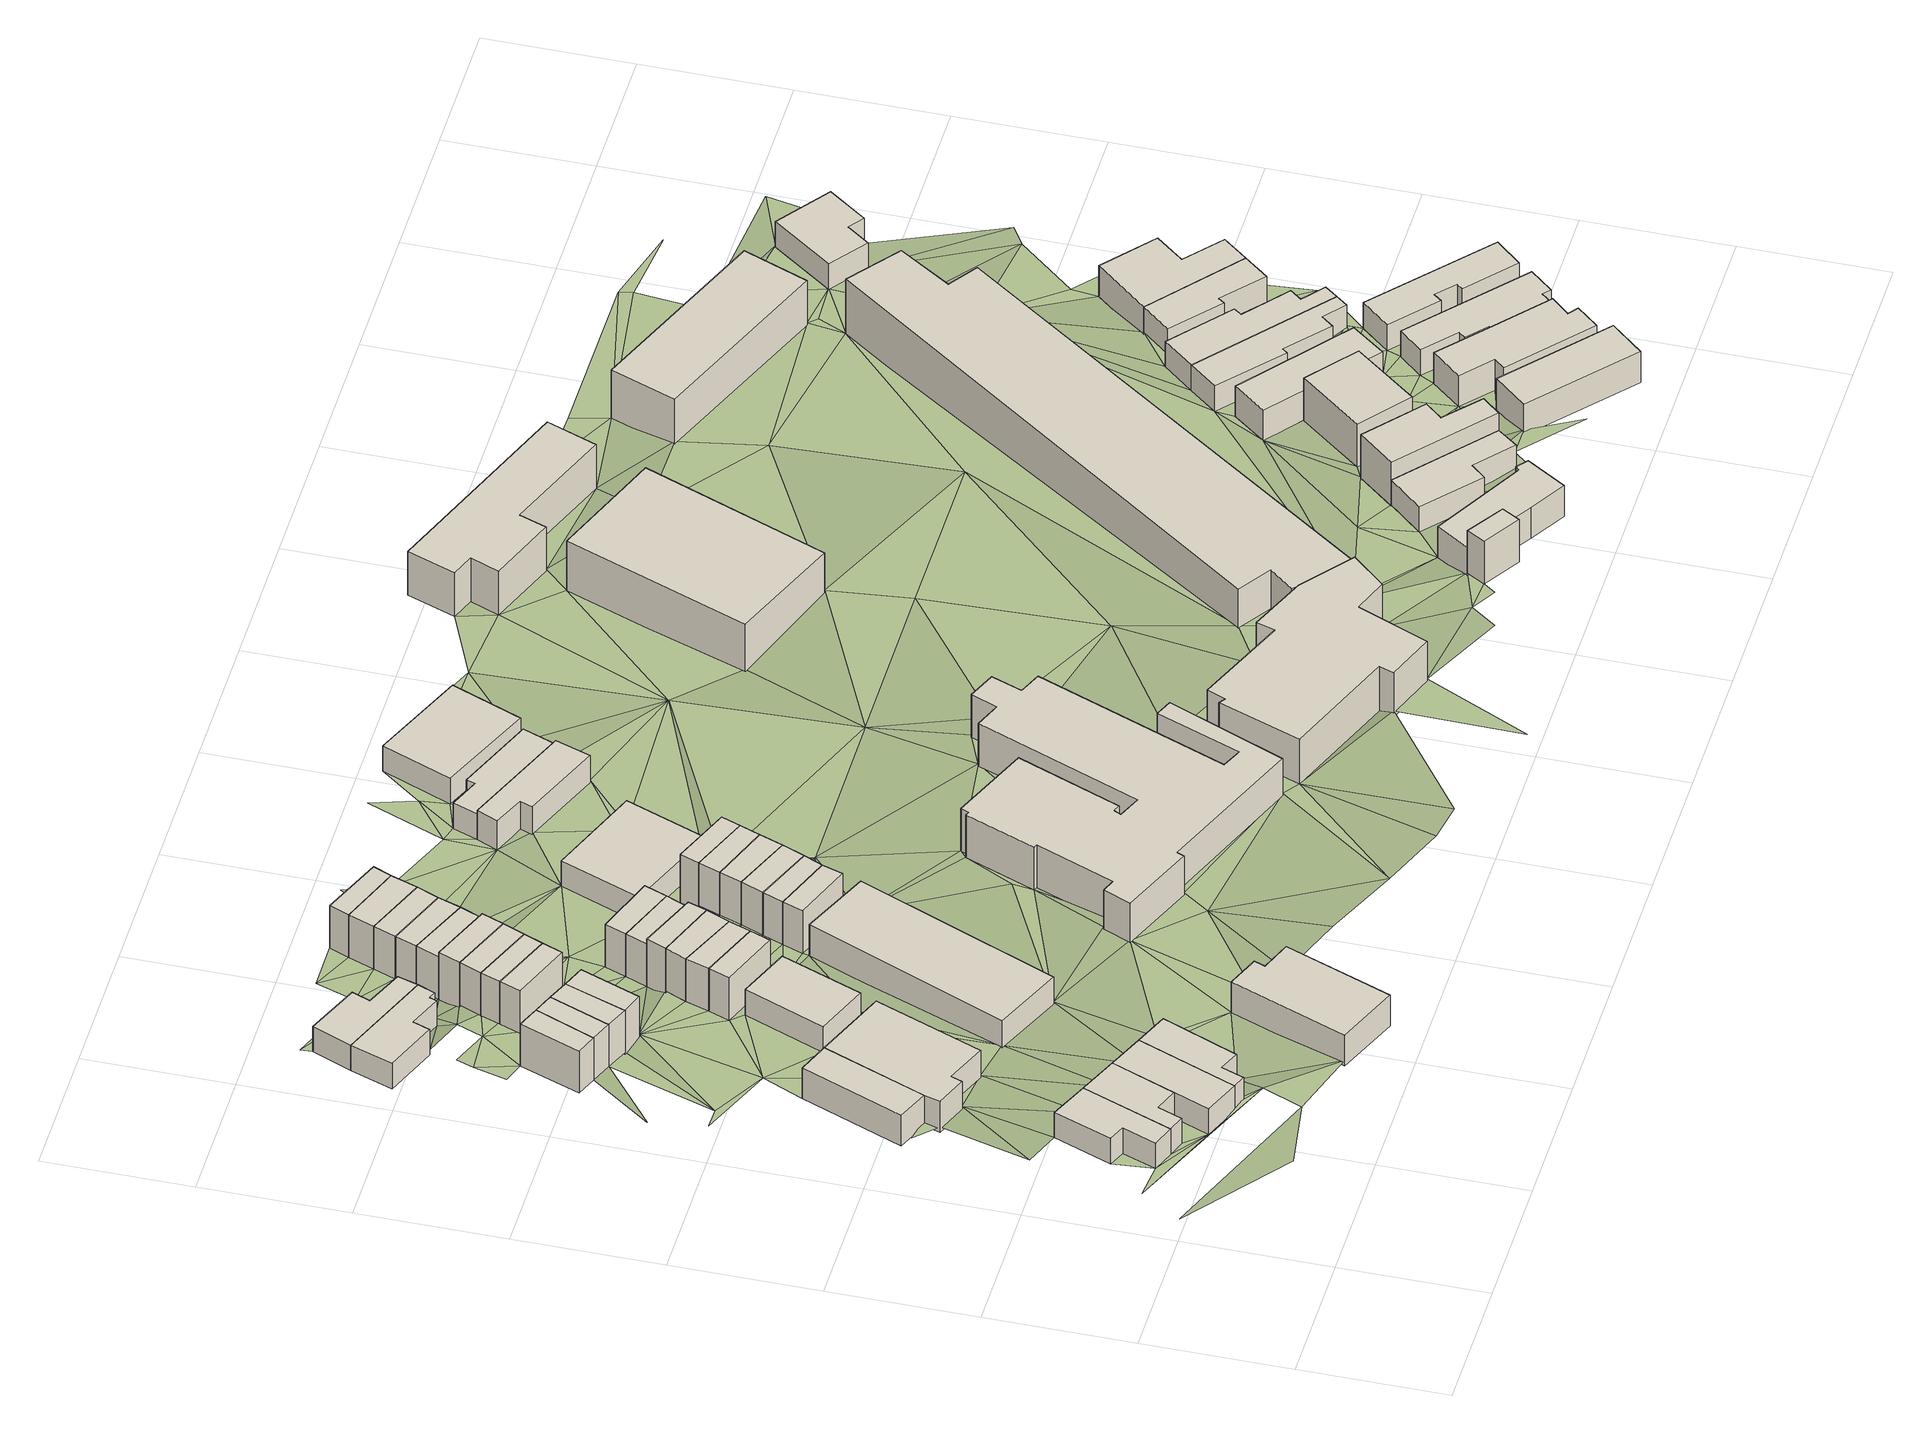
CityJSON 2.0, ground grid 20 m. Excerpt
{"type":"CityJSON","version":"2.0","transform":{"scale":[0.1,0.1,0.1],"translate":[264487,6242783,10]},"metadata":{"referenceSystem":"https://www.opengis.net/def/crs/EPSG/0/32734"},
"CityObjects":{
"building1":{"type":"Building","attributes":{"address":"30 Regent Road Woodstock Cape Town","building":"house","building:levels":"1","footprint":{"type":"Polygon"},"plus_code":"C5XXXJXH+XRV","ground_height":13.96,"building_height":4.1,"roof_height":18.06},"geometry":[{"type":"Solid","lod":"1","boundaries":[[[[0,1,2,3]],[[1,4,5,2]],[[4,6,7,5]],[[6,8,9,7]],[[8,10,11,9]],[[10,0,3,11]],[[3,2,5,7,9,11]],[[10,8,6,4,1,0]]]]}]},
"building2":{"type":"Building","attributes":{"address":"32 Regent Road Woodstock Cape Town","building":"house","building:levels":"1","footprint":{"type":"Polygon"},"plus_code":"C6X6XMXG+X4R","ground_height":13.96,"building_height":4.1,"roof_height":18.06},"geometry":[{"type":"Solid","lod":"1","boundaries":[[[[10,8,9,11]],[[8,12,13,9]],[[12,14,15,13]],[[14,16,17,15]],[[16,18,19,17]],[[18,10,11,19]],[[11,9,13,15,17,19]],[[18,16,14,12,8,10]]]]}]},
"building3":{"type":"Building","attributes":{"address":"34 Regent Road Woodstock Cape Town","building":"house","building:levels":"1","footprint":{"type":"Polygon"},"plus_code":"C6XGX4XG+X6R","ground_height":14.05,"building_height":4.1,"roof_height":18.15},"geometry":[{"type":"Solid","lod":"1","boundaries":[[[[18,16,17,19]],[[16,20,21,17]],[[20,22,23,21]],[[22,24,25,23]],[[24,18,19,25]],[[19,17,21,23,25]],[[24,22,20,16,18]]]]}]},
"building4":{"type":"Building","attributes":{"address":"Regent Road Woodstock Cape Town","building":"yes","building:levels":"1","footprint":{"type":"Polygon"},"plus_code":"C5XXX9X5+XHX","ground_height":13.07,"building_height":4.1,"roof_height":17.17},"geometry":[{"type":"Solid","lod":"1","boundaries":[[[[26,27,28,29]],[[27,30,31,28]],[[30,32,33,31]],[[32,26,29,33]],[[29,28,31,33]],[[32,30,27,26]]]]}]},
"building5":{"type":"Building","attributes":{"address":"36 Regent Road Woodstock Cape Town","building":"house","building:levels":"1","footprint":{"type":"Polygon"},"plus_code":"C6XPXCXV+X6R","ground_height":14.05,"building_height":4.1,"roof_height":18.15},"geometry":[{"type":"Solid","lod":"1","boundaries":[[[[34,35,23,25]],[[35,36,37,23]],[[36,38,39,37]],[[38,40,41,39]],[[40,42,43,41]],[[42,34,25,43]],[[25,23,37,39,41,43]],[[42,40,38,36,35,34]]]]}]},
"building6":{"type":"Building","attributes":{"address":"19 Regent Street Woodstock 7915 Cape Town","building":"clinic","building:levels":"1","footprint":{"type":"Polygon"},"plus_code":"C6X8XMX9+X5X","ground_height":13.07,"building_height":4.1,"roof_height":17.17},"geometry":[{"type":"Solid","lod":"1","boundaries":[[[[30,27,28,31]],[[27,44,45,28]],[[44,46,47,45]],[[46,48,49,47]],[[48,50,51,49]],[[50,52,53,51]],[[52,30,31,53]],[[31,28,45,47,49,51,53]],[[52,50,48,46,44,27,30]]]]}]},
"building7":{"type":"Building","attributes":{"address":"6 Dublin Street Mews Woodstock Cape Town","building":"house","building:levels":"2","footprint":{"type":"Polygon"},"plus_code":"C5XVXXXQ+XXX","ground_height":11.55,"building_height":6.9,"roof_height":18.45},"geometry":[{"type":"Solid","lod":"1","boundaries":[[[[54,55,56,57]],[[55,58,59,56]],[[58,60,61,59]],[[60,54,57,61]],[[57,56,59,61]],[[60,58,55,54]]]]}]},
"building8":{"type":"Building","attributes":{"address":"7 Dublin Street Mews Woodstock Cape Town","building":"house","building:levels":"2","footprint":{"type":"Polygon"},"plus_code":"C6X2XWXF+X7R","ground_height":11.55,"building_height":6.9,"roof_height":18.45},"geometry":[{"type":"Solid","lod":"1","boundaries":[[[[62,54,57,63]],[[54,60,61,57]],[[60,64,65,61]],[[64,62,63,65]],[[63,57,61,65]],[[64,60,54,62]]]]}]},
"building9":{"type":"Building","attributes":{"address":"38 Regent Road Woodstock Cape Town","building":"house","building:levels":"1","footprint":{"type":"Polygon"},"plus_code":"C7X9XPX4+XPV","ground_height":14.96,"building_height":4.1,"roof_height":19.06},"geometry":[{"type":"Solid","lod":"1","boundaries":[[[[66,67,68,69]],[[67,70,71,68]],[[70,72,73,71]],[[72,74,75,73]],[[74,76,77,75]],[[76,66,69,77]],[[69,68,71,73,75,77]],[[76,74,72,70,67,66]]]]}]},
"building10":{"type":"Building","attributes":{"address":"8 Dublin Street Mews Woodstock Cape Town","building":"house","building:levels":"2","footprint":{"type":"Polygon"},"plus_code":"C6X5XVX5+XFX","ground_height":11.55,"building_height":6.9,"roof_height":18.45},"geometry":[{"type":"Solid","lod":"1","boundaries":[[[[78,62,63,79]],[[62,64,65,63]],[[64,80,81,65]],[[80,78,79,81]],[[79,63,65,81]],[[80,64,62,78]]]]}]},
"building11":{"type":"Building","attributes":{"address":"Essex Street Woodstock Cape Town","building":"house","building:levels":"1","footprint":{"type":"Polygon"},"plus_code":"C5XQXVX6+X2W","ground_height":10.76,"building_height":4.1,"roof_height":14.86},"geometry":[{"type":"Solid","lod":"1","boundaries":[[[[82,83,84,85]],[[83,86,87,84]],[[86,88,89,87]],[[88,90,91,89]],[[90,92,93,91]],[[92,94,95,93]],[[94,96,97,95]],[[96,82,85,97]],[[85,84,87,89,91,93,95,97]],[[96,94,92,90,88,86,83,82]]]]}]},
"building12":{"type":"Building","attributes":{"address":"9 Dublin Street Mews Woodstock Cape Town","building":"house","building:levels":"2","footprint":{"type":"Polygon"},"plus_code":"C6X8XVXM+X7X","ground_height":11.55,"building_height":6.9,"roof_height":18.45},"geometry":[{"type":"Solid","lod":"1","boundaries":[[[[98,99,81,79]],[[99,100,101,81]],[[100,102,103,101]],[[102,98,79,103]],[[79,81,101,103]],[[102,100,99,98]]]]}]},
"building13":{"type":"Building","attributes":{"address":"Woodstock Cape Town","building":"yes","building:levels":"1","footprint":{"type":"Polygon"},"plus_code":"C6XQX6XP+XVX","ground_height":12.09,"building_height":4.1,"roof_height":16.19},"geometry":[{"type":"Solid","lod":"1","boundaries":[[[[104,105,106,107]],[[105,108,109,106]],[[108,110,111,109]],[[110,104,107,111]],[[107,106,109,111]],[[110,108,105,104]]]]}]},
"building14":{"type":"Building","attributes":{"address":"Essex Street Woodstock Cape Town","building":"house","building:levels":"1","footprint":{"type":"Polygon"},"plus_code":"C5XVXWX4+XRR","ground_height":10.76,"building_height":4.1,"roof_height":14.86},"geometry":[{"type":"Solid","lod":"1","boundaries":[[[[82,96,97,85]],[[96,112,113,97]],[[112,114,115,113]],[[114,116,117,115]],[[116,118,119,117]],[[118,82,85,119]],[[85,97,113,115,117,119]],[[118,116,114,112,96,82]]]]}]},
"building15":{"type":"Building","attributes":{"address":"10 Dublin Street Mews Woodstock Cape Town","building":"house","building:levels":"2","footprint":{"type":"Polygon"},"plus_code":"C6XFX5XQ+X7X","ground_height":11.28,"building_height":6.9,"roof_height":18.18},"geometry":[{"type":"Solid","lod":"1","boundaries":[[[[120,121,122,123]],[[121,124,125,122]],[[124,126,127,125]],[[126,120,123,127]],[[123,122,125,127]],[[126,124,121,120]]]]}]},
"building16":{"type":"Building","attributes":{"address":"25 Dublin Street Mews Woodstock Cape Town","building":"house","building:levels":"2","footprint":{"type":"Polygon"},"plus_code":"C6XRXWXR+XFR","ground_height":12.09,"building_height":6.9,"roof_height":18.99},"geometry":[{"type":"Solid","lod":"1","boundaries":[[[[128,129,130,131]],[[129,132,133,130]],[[132,134,135,133]],[[134,128,131,135]],[[131,130,133,135]],[[134,132,129,128]]]]}]},
"building17":{"type":"Building","attributes":{"address":"11 Dublin Street Mews Woodstock Cape Town","building":"house","building:levels":"2","footprint":{"type":"Polygon"},"plus_code":"C6XGX7XX+XVV","ground_height":11.28,"building_height":6.9,"roof_height":18.18},"geometry":[{"type":"Solid","lod":"1","boundaries":[[[[121,120,123,122]],[[120,136,137,123]],[[136,138,139,137]],[[138,121,122,139]],[[122,123,137,139]],[[138,136,120,121]]]]}]},
"building18":{"type":"Building","attributes":{"address":"30 Dublin Street Woodstock Cape Town","building":"residential","building:levels":"1","building:units":"3","social_facility":"group_home","footprint":{"type":"Polygon"},"plus_code":"C7X7XHXQ+XQW","ground_height":13.05,"building_height":4.1,"roof_height":17.15},"geometry":[{"type":"Solid","lod":"1","boundaries":[[[[140,141,142,143]],[[141,144,145,142]],[[144,146,147,145]],[[146,140,143,147]],[[143,142,145,147]],[[146,144,141,140]]]]}]},
"building19":{"type":"Building","attributes":{"address":"24 Dublin Street Mews Woodstock Cape Town","building":"house","building:levels":"2","footprint":{"type":"Polygon"},"plus_code":"C6XRX5XC+XRW","ground_height":12.09,"building_height":6.9,"roof_height":18.99},"geometry":[{"type":"Solid","lod":"1","boundaries":[[[[148,129,130,149]],[[129,128,131,130]],[[128,150,151,131]],[[150,148,149,151]],[[149,130,131,151]],[[150,128,129,148]]]]}]},
"building20":{"type":"Building","attributes":{"address":"12 Dublin Street Mews Woodstock Cape Town","building":"house","building:levels":"2","footprint":{"type":"Polygon"},"plus_code":"C6XHXCXH+XHW","ground_height":11.28,"building_height":6.9,"roof_height":18.18},"geometry":[{"type":"Solid","lod":"1","boundaries":[[[[138,136,137,139]],[[136,152,153,137]],[[152,154,155,153]],[[154,138,139,155]],[[139,137,153,155]],[[154,152,136,138]]]]}]},
"building21":{"type":"Building","attributes":{"address":"23 Dublin Street Mews Woodstock Cape Town","building":"house","building:levels":"2","footprint":{"type":"Polygon"},"plus_code":"C7X3X5X5+XJV","ground_height":12.09,"building_height":6.9,"roof_height":18.99},"geometry":[{"type":"Solid","lod":"1","boundaries":[[[[156,148,149,157]],[[148,150,151,149]],[[150,158,159,151]],[[158,156,157,159]],[[157,149,151,159]],[[158,150,148,156]]]]}]},
"building22":{"type":"Building","attributes":{"address":"13 Dublin Street Mews Woodstock Cape Town","building":"house","building:levels":"2","footprint":{"type":"Polygon"},"plus_code":"C6XJXJXH+XJV","ground_height":11.28,"building_height":6.9,"roof_height":18.18},"geometry":[{"type":"Solid","lod":"1","boundaries":[[[[160,161,153,155]],[[161,162,163,164,153]],[[162,165,166,167,164,163]],[[165,160,155,167,166]],[[155,153,164,167]],[[165,162,161,160]]]]}]},
"building23":{"type":"Building","attributes":{"address":"22 Dublin Street Mews Woodstock Cape Town","building":"house","building:levels":"2","footprint":{"type":"Polygon"},"plus_code":"C7X2XCXV+XVR","ground_height":12.09,"building_height":6.9,"roof_height":18.99},"geometry":[{"type":"Solid","lod":"1","boundaries":[[[[168,169,170,171,172,173]],[[169,174,157,171,170]],[[174,175,159,157]],[[175,168,173,172,159]],[[172,171,157,159]],[[175,174,169,168]]]]}]},
"building24":{"type":"Building","attributes":{"address":"14 Dublin Street Mews Woodstock Cape Town","building":"house","building:levels":"2","footprint":{"type":"Polygon"},"plus_code":"C6XMXVXJ+XCX","ground_height":10.59,"building_height":6.9,"roof_height":17.49},"geometry":[{"type":"Solid","lod":"1","boundaries":[[[[165,162,163,166]],[[162,176,177,163]],[[176,178,179,177]],[[178,165,166,179]],[[166,163,177,179]],[[178,176,162,165]]]]}]},
"building25":{"type":"Building","attributes":{"address":"21 Dublin Street Mews Woodstock Cape Town","building":"house","building:levels":"2","footprint":{"type":"Polygon"},"plus_code":"C7X3XJXW+X5V","ground_height":11.28,"building_height":6.9,"roof_height":18.18},"geometry":[{"type":"Solid","lod":"1","boundaries":[[[[180,181,182,183]],[[181,169,170,182]],[[169,168,173,170]],[[168,180,183,173]],[[183,182,170,173]],[[168,169,181,180]]]]}]},
"building26":{"type":"Building","attributes":{"address":"15 Dublin Street Mews Woodstock Cape Town","building":"house","building:levels":"2","footprint":{"type":"Polygon"},"plus_code":"C6XQX3XP+XRV","ground_height":10.59,"building_height":6.9,"roof_height":17.49},"geometry":[{"type":"Solid","lod":"1","boundaries":[[[[178,176,177,179]],[[176,184,185,177]],[[184,186,187,185]],[[186,178,179,187]],[[179,177,185,187]],[[186,184,176,178]]]]}]},
"building27":{"type":"Building","attributes":{"address":"20 Dublin Street Mews Woodstock Cape Town","building":"house","building:levels":"2","footprint":{"type":"Polygon"},"plus_code":"C7X6XJXR+X9X","ground_height":11.28,"building_height":6.9,"roof_height":18.18},"geometry":[{"type":"Solid","lod":"1","boundaries":[[[[181,180,183,182]],[[180,188,189,183]],[[188,190,191,189]],[[190,181,182,191]],[[182,183,189,191]],[[190,188,180,181]]]]}]},
"building28":{"type":"Building","attributes":{"address":"16 Dublin Street Mews Woodstock Cape Town","building":"house","building:levels":"2","footprint":{"type":"Polygon"},"plus_code":"C6XRX7X7+XXW","ground_height":10.59,"building_height":6.9,"roof_height":17.49},"geometry":[{"type":"Solid","lod":"1","boundaries":[[[[186,184,185,187]],[[184,192,193,185]],[[192,194,195,193]],[[194,186,187,195]],[[187,185,193,195]],[[194,192,184,186]]]]}]},
"building29":{"type":"Building","attributes":{"address":"28E Dublin Street Woodstock Cape Town","building":"house","building:levels":"2","footprint":{"type":"Polygon"},"plus_code":"C7XHX8XQ+XGV","ground_height":12.09,"building_height":6.9,"roof_height":18.99},"geometry":[{"type":"Solid","lod":"1","boundaries":[[[[196,197,198,199]],[[197,200,201,198]],[[200,202,203,201]],[[202,196,199,203]],[[199,198,201,203]],[[202,200,197,196]]]]}]},
"building30":{"type":"Building","attributes":{"address":"17 Dublin Street Mews Woodstock Cape Town","building":"house","building:levels":"2","footprint":{"type":"Polygon"},"plus_code":"C6XVXHXQ+X7W","ground_height":10.59,"building_height":6.9,"roof_height":17.49},"geometry":[{"type":"Solid","lod":"1","boundaries":[[[[194,192,193,195]],[[192,204,205,193]],[[204,206,207,205]],[[206,194,195,207]],[[195,193,205,207]],[[206,204,192,194]]]]}]},
"building31":{"type":"Building","attributes":{"address":"28D Dublin Street Woodstock Cape Town","building":"house","building:levels":"2","footprint":{"type":"Polygon"},"plus_code":"C7XJXHX3+X3W","ground_height":12.13,"building_height":6.9,"roof_height":19.03},"geometry":[{"type":"Solid","lod":"1","boundaries":[[[[197,196,199,198]],[[196,208,209,199]],[[208,210,211,209]],[[210,197,198,211]],[[198,199,209,211]],[[210,208,196,197]]]]}]},
"building32":{"type":"Building","attributes":{"address":"18 Dublin Street Mews Woodstock Cape Town","building":"house","building:levels":"2","footprint":{"type":"Polygon"},"plus_code":"C6XWXRXM+X5X","ground_height":10.59,"building_height":6.9,"roof_height":17.49},"geometry":[{"type":"Solid","lod":"1","boundaries":[[[[206,204,205,207]],[[204,212,213,205]],[[212,214,215,213]],[[214,206,207,215]],[[207,205,213,215]],[[214,212,204,206]]]]}]},
"building33":{"type":"Building","attributes":{"address":"28C Dublin Street Woodstock Cape Town","building":"house","building:levels":"2","footprint":{"type":"Polygon"},"plus_code":"C7XMXMXX+X3W","ground_height":12.13,"building_height":6.9,"roof_height":19.03},"geometry":[{"type":"Solid","lod":"1","boundaries":[[[[210,208,209,211]],[[208,216,217,209]],[[216,218,219,217]],[[218,210,211,219]],[[211,209,217,219]],[[218,216,208,210]]]]}]},
"building34":{"type":"Building","attributes":{"address":"28B Dublin Street Woodstock Cape Town","building":"house","building:levels":"2","footprint":{"type":"Polygon"},"plus_code":"C7XRXMXJ+XVR","ground_height":12.13,"building_height":6.9,"roof_height":19.03},"geometry":[{"type":"Solid","lod":"1","boundaries":[[[[218,216,217,219]],[[216,220,221,217]],[[220,222,223,221]],[[222,218,219,223]],[[219,217,221,223]],[[222,220,216,218]]]]}]},
"building35":{"type":"Building","attributes":{"address":"28A Dublin Street Woodstock Cape Town","building":"house","building:levels":"2","footprint":{"type":"Polygon"},"plus_code":"C7XRX2XM+X3V","ground_height":12.13,"building_height":6.9,"roof_height":19.03},"geometry":[{"type":"Solid","lod":"1","boundaries":[[[[222,220,221,223]],[[220,224,225,221]],[[224,226,227,225]],[[226,222,223,227]],[[223,221,225,227]],[[226,224,220,222]]]]}]},
"building36":{"type":"Building","attributes":{"address":"28 Dublin Street Woodstock Cape Town","building":"house","building:levels":"2","footprint":{"type":"Polygon"},"plus_code":"C7XVX4X6+X9W","ground_height":12.13,"building_height":6.9,"roof_height":19.03},"geometry":[{"type":"Solid","lod":"1","boundaries":[[[[228,229,225,227]],[[229,230,231,225]],[[230,232,233,231]],[[232,228,227,233]],[[227,225,231,233]],[[232,230,229,228]]]]}]},
"building37":{"type":"Building","attributes":{"address":"26 Dublin Street Woodstock Cape Town","building":"house","building:levels":"1","footprint":{"type":"Polygon"},"plus_code":"C7XVX7XF+X3X","ground_height":11.21,"building_height":4.1,"roof_height":15.31},"geometry":[{"type":"Solid","lod":"1","boundaries":[[[[234,235,236,237]],[[235,238,239,236]],[[238,240,241,239]],[[240,234,237,241]],[[237,236,239,241]],[[240,238,235,234]]]]}]},
"building38":{"type":"Building","attributes":{"building":"church","building:levels":"2","footprint":{"type":"Polygon"},"plus_code":"C8XFXWXH+X6W","ground_height":13.07,"building_height":6.9,"roof_height":19.97},"geometry":[{"type":"Solid","lod":"1","boundaries":[[[[242,243,244,245]],[[243,246,247,244]],[[246,248,249,247]],[[248,250,251,249]],[[250,252,253,251]],[[252,254,255,253]],[[254,256,257,255]],[[256,258,259,257]],[[258,260,261,259]],[[260,262,263,261]],[[262,264,265,263]],[[264,266,267,265]],[[266,268,269,267]],[[268,270,271,269]],[[270,272,273,271]],[[272,274,275,273]],[[274,276,277,275]],[[276,278,279,277]],[[278,280,281,279]],[[280,282,283,281]],[[282,284,285,283]],[[284,286,287,285]],[[286,288,289,287]],[[288,290,291,289]],[[290,292,293,291]],[[292,242,245,293]],[[245,244,247,249,251,253,255,257,259,261,263,265,267,269,271,273,275,277,279,281,283,285,287,289,291,293]],[[292,290,288,286,284,282,280,278,276,274,272,270,268,266,264,262,260,258,256,254,252,250,248,246,243,242]]]]}]},
"building39":{"type":"Building","attributes":{"address":"24 Dublin Street Woodstock Cape Town","building":"house","building:levels":"1","footprint":{"type":"Polygon"},"plus_code":"C8X9XPXC+XWV","ground_height":11.21,"building_height":4.1,"roof_height":15.31},"geometry":[{"type":"Solid","lod":"1","boundaries":[[[[294,295,296,297,298,299]],[[295,300,301,297,296]],[[300,302,303,301]],[[302,304,305,303]],[[304,306,307,305]],[[306,294,299,298,307]],[[298,297,301,303,305,307]],[[306,304,302,300,295,294]]]]}]},
"building40":{"type":"Building","attributes":{"address":"22 Dublin Street Woodstock Cape Town","building":"house","building:levels":"1","footprint":{"type":"Polygon"},"plus_code":"C8XCX5X5+X4V","ground_height":10.62,"building_height":4.1,"roof_height":14.72},"geometry":[{"type":"Solid","lod":"1","boundaries":[[[[295,294,299,296]],[[294,308,309,299]],[[308,310,311,309]],[[310,312,313,311]],[[312,314,315,313]],[[314,295,296,315]],[[296,299,309,311,313,315]],[[314,312,310,308,294,295]]]]}]},
"building41":{"type":"Building","attributes":{"address":"20 Dublin Street Woodstock Cape Town","building":"house","building:levels":"1","footprint":{"type":"Polygon"},"plus_code":"C8XMXXX3+XMR","ground_height":10.62,"building_height":4.1,"roof_height":14.72},"geometry":[{"type":"Solid","lod":"1","boundaries":[[[[316,317,318,319]],[[317,320,321,318]],[[320,322,323,321]],[[322,316,319,323]],[[319,318,321,323]],[[322,320,317,316]]]]}]},
"building42":{"type":"Building","attributes":{"address":"23 Regent Street 7915 Woodstock, Cape Town","building":"residential","building:levels":"2","social_facility":"shelter","footprint":{"type":"Polygon"},"plus_code":"CCXCX3XF+XFW","ground_height":14.57,"building_height":6.9,"roof_height":21.47},"geometry":[{"type":"Solid","lod":"1","boundaries":[[[[324,325,326,327]],[[325,328,329,326]],[[328,330,331,329]],[[330,332,333,331]],[[332,334,335,333]],[[334,336,337,335]],[[336,338,339,337]],[[338,340,341,339]],[[340,342,343,341]],[[342,344,345,343]],[[344,346,347,345]],[[346,348,349,347]],[[348,324,327,349]],[[327,326,329,331,333,335,337,339,341,343,345,347,349]],[[348,346,344,342,340,338,336,334,332,330,328,325,324]]]]}]},
"building43":{"type":"Building","attributes":{"address":"37A Argyle Street Woodstock Cape Town","building":"house","building:levels":"2","footprint":{"type":"Polygon"},"plus_code":"CFXQXCX4+X9X","ground_height":15.25,"building_height":6.9,"roof_height":22.15},"geometry":[{"type":"Solid","lod":"1","boundaries":[[[[350,351,352,353,354]],[[351,355,356,352]],[[355,357,358,359,356]],[[357,350,354,353,359,358]],[[353,352,356,359]],[[357,355,351,350]]]]}]},
"building44":{"type":"Building","attributes":{"building":"community_centre","building:levels":"2","footprint":{"type":"Polygon"},"plus_code":"CCXGXJXV+XCW","ground_height":12.11,"building_height":6.9,"roof_height":19.01},"geometry":[{"type":"Solid","lod":"1","boundaries":[[[[360,361,362,363]],[[361,364,365,362]],[[364,366,367,365]],[[366,360,363,367]],[[363,362,365,367]],[[366,364,361,360]]]]}]},
"building45":{"type":"Building","attributes":{"address":"35 Argyle Street Woodstock Cape Town","building":"house","building:levels":"1","footprint":{"type":"Polygon"},"plus_code":"CGX5X3X5+X7R","ground_height":15.25,"building_height":4.1,"roof_height":19.35},"geometry":[{"type":"Solid","lod":"1","boundaries":[[[[368,369,370,371]],[[369,372,373,370]],[[372,374,375,373]],[[374,376,377,375]],[[376,378,354,377]],[[378,379,358,354]],[[379,380,381,358]],[[380,368,371,381]],[[371,370,373,375,377,354,358,381]],[[380,379,378,376,374,372,369,368]]]]}]},
"building46":{"type":"Building","attributes":{"building":"hall","building:levels":"2","footprint":{"type":"Polygon"},"plus_code":"CCXPXCXP+XRX","ground_height":11.02,"building_height":6.9,"roof_height":17.92},"geometry":[{"type":"Solid","lod":"1","boundaries":[[[[382,383,384,385]],[[383,386,387,384]],[[386,388,389,387]],[[388,390,391,389]],[[390,392,393,391]],[[392,394,395,393]],[[394,396,397,395]],[[396,382,385,397]],[[385,384,387,389,391,393,395,397]],[[396,394,392,390,388,386,383,382]]]]}]},
"building47":{"type":"Building","attributes":{"address":"33 Argyle Street Woodstock Cape Town","building":"house","building:levels":"1","footprint":{"type":"Polygon"},"plus_code":"CGX9XXX6+XHW","ground_height":14.43,"building_height":4.1,"roof_height":18.53},"geometry":[{"type":"Solid","lod":"1","boundaries":[[[[398,399,400,401]],[[399,402,403,400]],[[402,404,405,403]],[[404,406,407,405]],[[406,408,409,407]],[[408,398,401,409]],[[401,400,403,405,407,409]],[[408,406,404,402,399,398]]]]}]},
"building48":{"type":"Building","attributes":{"address":"31 Argyle Street Woodstock Cape Town","building":"house","building:levels":"2","footprint":{"type":"Polygon"},"plus_code":"CGXHXMX9+X3W","ground_height":14.43,"building_height":6.9,"roof_height":21.33},"geometry":[{"type":"Solid","lod":"1","boundaries":[[[[410,411,409,412,413,401]],[[411,414,415,412,409]],[[414,416,417,415]],[[416,418,419,417]],[[418,420,421,419]],[[420,410,401,413,421]],[[413,412,415,417,419,421]],[[420,418,416,414,411,410]]]]}]},
"building49":{"type":"Building","attributes":{"building":"school","building:levels":"2","footprint":{"type":"Polygon"},"plus_code":"CGX5X9X7+XCX","ground_height":13.64,"building_height":6.9,"roof_height":20.54},"geometry":[{"type":"Solid","lod":"1","boundaries":[[[[422,423,424,425]],[[423,426,427,424]],[[426,428,429,427]],[[428,430,431,429]],[[430,432,433,431]],[[432,434,435,433]],[[434,436,437,435]],[[436,422,425,437]],[[425,424,427,429,431,433,435,437]],[[436,434,432,430,428,426,423,422]]]]}]},
"building50":{"type":"Building","attributes":{"address":"29 Argyle Street Woodstock Cape Town","building":"house","building:levels":"2","footprint":{"type":"Polygon"},"plus_code":"CGXVXJXG+X4V","ground_height":14.3,"building_height":6.9,"roof_height":21.2},"geometry":[{"type":"Solid","lod":"1","boundaries":[[[[438,439,440,441]],[[439,442,443,440]],[[442,444,445,443]],[[444,438,441,445]],[[441,440,443,445]],[[444,442,439,438]]]]}]},
"building51":{"type":"Building","attributes":{"address":"40 Devon Street Woodstock Cape Town","building":"house","building:levels":"1","footprint":{"type":"Polygon"},"plus_code":"CHXGX8XM+XRW","ground_height":15.21,"building_height":4.1,"roof_height":19.31},"geometry":[{"type":"Solid","lod":"1","boundaries":[[[[446,447,448,449]],[[447,450,451,448]],[[450,452,453,451]],[[452,446,449,453]],[[449,448,451,453]],[[452,450,447,446]]]]}]},
"building52":{"type":"Building","attributes":{"address":"27C Argyle Street Woodstock Cape Town","building":"house","building:levels":"1","footprint":{"type":"Polygon"},"plus_code":"CHX4XMXW+XVV","ground_height":14.3,"building_height":4.1,"roof_height":18.4},"geometry":[{"type":"Solid","lod":"1","boundaries":[[[[454,455,456,457]],[[455,458,459,456]],[[458,460,461,459]],[[460,454,457,461]],[[457,456,459,461]],[[460,458,455,454]]]]}]},
"building53":{"type":"Building","attributes":{"address":"38 Devon Street Woodstock Cape Town","building":"house","building:levels":"1","footprint":{"type":"Polygon"},"plus_code":"CHXPXWXW+XGR","ground_height":15.21,"building_height":4.1,"roof_height":19.31},"geometry":[{"type":"Solid","lod":"1","boundaries":[[[[462,463,464,465,466,467]],[[463,468,469,465,464]],[[468,470,471,469]],[[470,472,473,471]],[[472,474,475,473]],[[474,476,477,475]],[[476,478,479,477]],[[478,480,481,479]],[[480,462,467,466,481]],[[466,465,469,471,473,475,477,479,481]],[[480,478,476,474,472,470,468,463,462]]]]}]},
"building54":{"type":"Building","attributes":{"address":"27B Argyle Street Woodstock Cape Town","building":"house","building:levels":"1","footprint":{"type":"Polygon"},"plus_code":"CHX7X7XF+XFW","ground_height":13.49,"building_height":4.1,"roof_height":17.59},"geometry":[{"type":"Solid","lod":"1","boundaries":[[[[482,483,484,485]],[[483,486,487,484]],[[486,488,489,487]],[[488,490,491,489]],[[490,492,493,491]],[[492,494,495,493]],[[494,496,497,495]],[[496,482,485,497]],[[485,484,487,489,491,493,495,497]],[[496,494,492,490,488,486,483,482]]]]}]},
"building55":{"type":"Building","attributes":{"address":"27A Argyle Street Woodstock Cape Town","building":"house","building:levels":"1","footprint":{"type":"Polygon"},"plus_code":"CHXHX7X7+XPW","ground_height":13.49,"building_height":4.1,"roof_height":17.59},"geometry":[{"type":"Solid","lod":"1","boundaries":[[[[482,496,497,485]],[[496,498,499,497]],[[498,500,501,499]],[[500,502,503,501]],[[502,504,505,503]],[[504,506,507,505]],[[506,508,509,507]],[[508,482,485,509]],[[485,497,499,501,503,505,507,509]],[[508,506,504,502,500,498,496,482]]]]}]},
"building56":{"type":"Building","attributes":{"address":"36 Devon Street Woodstock Cape Town","building":"house","building:levels":"1","footprint":{"type":"Polygon"},"plus_code":"CHXWXQXF+XGR","ground_height":14.36,"building_height":4.1,"roof_height":18.46},"geometry":[{"type":"Solid","lod":"1","boundaries":[[[[462,510,511,467]],[[510,512,513,511]],[[512,514,515,513]],[[514,516,517,515]],[[516,518,519,517]],[[518,520,521,519]],[[520,522,523,521]],[[522,524,525,523]],[[524,463,464,525]],[[463,462,467,464]],[[467,511,513,515,517,519,521,523,525,464]],[[463,524,522,520,518,516,514,512,510,462]]]]}]},
"building57":{"type":"Building","attributes":{"building":"school","building:levels":"2","footprint":{"type":"Polygon"},"plus_code":"CGXJX6XP+XPW","ground_height":11.7,"building_height":6.9,"roof_height":18.6},"geometry":[{"type":"Solid","lod":"1","boundaries":[[[[526,527,528,529]],[[527,530,531,528]],[[530,532,533,531]],[[532,526,529,533]],[[529,528,531,533]],[[532,530,527,526]]]]}]},
"building58":{"type":"Building","attributes":{"address":"34 Devon Street Woodstock Cape Town","building":"house","building:levels":"1","footprint":{"type":"Polygon"},"plus_code":"CJX5XHX3+XQX","ground_height":14.36,"building_height":4.1,"roof_height":18.46},"geometry":[{"type":"Solid","lod":"1","boundaries":[[[[534,535,536,537]],[[535,538,539,536]],[[538,540,541,539]],[[540,542,543,541]],[[542,544,545,543]],[[544,546,547,545]],[[546,548,549,547]],[[548,534,537,549]],[[537,536,539,541,543,545,547,549]],[[548,546,544,542,540,538,535,534]]]]}]},
"building59":{"type":"Building","attributes":{"address":"27 Argyle Street Woodstock Cape Town","building":"house","building:levels":"1","footprint":{"type":"Polygon"},"plus_code":"CHXMXHXC+X9W","ground_height":13.49,"building_height":4.1,"roof_height":17.59},"geometry":[{"type":"Solid","lod":"1","boundaries":[[[[550,551,552,553]],[[551,554,555,552]],[[554,556,557,555]],[[556,558,559,557]],[[558,560,561,559]],[[560,550,553,561]],[[553,552,555,557,559,561]],[[560,558,556,554,551,550]]]]}]},
"building60":{"type":"Building","attributes":{"address":"25 Argyle Street Woodstock Cape Town","building":"house","building:levels":"1","footprint":{"type":"Polygon"},"plus_code":"CHXRX4XV+XJX","ground_height":13.49,"building_height":4.1,"roof_height":17.59},"geometry":[{"type":"Solid","lod":"1","boundaries":[[[[562,563,561,553]],[[563,564,565,561]],[[564,566,567,565]],[[566,568,569,567]],[[568,570,571,569]],[[570,562,553,571]],[[553,561,565,567,569,571]],[[570,568,566,564,563,562]]]]}]},
"building61":{"type":"Building","attributes":{"building":"school","building:levels":"1","footprint":{"type":"Polygon"},"plus_code":"CHXVX3XW+XPR","ground_height":11.63,"building_height":4.1,"roof_height":15.73},"geometry":[{"type":"Solid","lod":"1","boundaries":[[[[572,573,574,575]],[[573,576,577,574]],[[576,578,579,577]],[[578,580,581,579]],[[580,582,583,581]],[[582,572,575,583]],[[575,574,577,579,581,583]],[[582,580,578,576,573,572]]]]}]},
"terrain1":{"type":"TINRelief","geometry":[{"type":"CompositeSurface","lod":"1","boundaries":[[[584,585,586]],[[20,6,587]],[[6,4,1]],[[8,6,20]],[[12,8,20]],[[588,20,587]],[[16,12,20]],[[14,12,16]],[[589,0,590]],[[591,589,590]],[[591,592,593]],[[594,20,588]],[[590,0,10]],[[595,594,588]],[[588,586,596]],[[595,588,40]],[[38,595,40]],[[10,597,590]],[[598,597,10]],[[599,590,597]],[[588,596,40]],[[600,601,602]],[[601,32,30]],[[598,603,597]],[[603,598,34]],[[604,64,60]],[[72,40,596]],[[605,602,601]],[[64,602,80]],[[42,606,34]],[[108,601,30]],[[42,40,72]],[[605,80,602]],[[55,607,608]],[[603,609,597]],[[108,30,609]],[[72,606,42]],[[34,606,610]],[[34,610,603]],[[108,105,601]],[[611,607,55]],[[605,601,132]],[[611,612,607]],[[55,54,613]],[[603,614,609]],[[132,601,105]],[[108,609,614]],[[55,613,611]],[[613,54,62]],[[615,90,88]],[[613,62,78]],[[132,129,605]],[[90,615,616]],[[606,72,617]],[[118,116,618]],[[611,613,619]],[[70,67,620]],[[611,621,616]],[[148,605,129]],[[619,621,611]],[[606,617,610]],[[614,603,141]],[[94,90,616]],[[126,613,78]],[[156,605,148]],[[105,134,132]],[[72,70,617]],[[92,90,94]],[[169,102,605]],[[622,618,116]],[[616,621,154]],[[154,94,616]],[[126,78,102]],[[169,605,156]],[[114,622,116]],[[105,104,134]],[[165,96,94]],[[94,154,165]],[[622,114,112]],[[141,104,614]],[[70,620,623]],[[102,181,126]],[[102,169,181]],[[96,178,112]],[[178,96,165]],[[134,104,128]],[[617,624,610]],[[622,112,186]],[[617,70,623]],[[186,112,178]],[[190,126,181]],[[126,625,120]],[[128,104,197]],[[623,620,626]],[[104,141,200]],[[627,622,194]],[[194,622,186]],[[625,126,190]],[[136,120,625]],[[197,104,200]],[[128,210,150]],[[610,624,270]],[[152,136,625]],[[197,210,128]],[[206,627,194]],[[625,628,152]],[[158,150,218]],[[200,141,202]],[[140,610,629]],[[627,206,214]],[[218,150,210]],[[190,630,625]],[[610,270,629]],[[631,617,623]],[[623,626,632]],[[222,633,158]],[[188,630,190]],[[624,634,270]],[[218,222,158]],[[202,141,140]],[[633,222,180]],[[625,235,628]],[[176,628,235]],[[222,226,180]],[[232,188,180]],[[634,272,270]],[[202,140,196]],[[235,625,630]],[[176,235,184]],[[232,180,226]],[[188,232,630]],[[196,140,635]],[[268,140,629]],[[636,204,192]],[[631,623,637]],[[637,623,632]],[[268,629,270]],[[196,635,208]],[[184,300,192]],[[630,232,240]],[[204,636,212]],[[631,637,638]],[[208,635,216]],[[140,268,264]],[[639,212,636]],[[140,264,635]],[[235,300,184]],[[216,635,220]],[[636,640,639]],[[192,300,636]],[[641,240,232]],[[256,260,258]],[[220,635,224]],[[632,642,340]],[[264,268,266]],[[256,643,260]],[[635,641,224]],[[632,340,637]],[[644,260,643]],[[642,645,340]],[[646,300,235]],[[636,300,647]],[[235,648,646]],[[234,648,235]],[[649,635,264]],[[647,300,295]],[[300,646,650]],[[314,647,295]],[[264,644,649]],[[635,651,641]],[[643,649,644]],[[652,647,314]],[[653,654,655]],[[646,648,656]],[[240,641,657]],[[234,656,648]],[[645,658,340]],[[340,338,637]],[[314,312,310]],[[647,652,659]],[[314,310,320]],[[314,320,652]],[[651,635,649]],[[234,240,657]],[[660,637,338]],[[654,653,661]],[[317,652,320]],[[320,310,308]],[[334,338,336]],[[340,658,662]],[[660,338,334]],[[663,649,664]],[[651,657,641]],[[657,656,234]],[[653,660,661]],[[649,663,651]],[[320,308,665]],[[658,666,667]],[[656,657,668]],[[665,308,668]],[[660,334,669]],[[670,651,663]],[[671,661,670]],[[657,665,668]],[[334,672,669]],[[660,673,661]],[[673,670,661]],[[673,660,669]],[[651,674,657]],[[657,675,665]],[[675,676,665]],[[677,651,670]],[[678,679,667]],[[680,676,675]],[[681,682,667]],[[678,667,682]],[[683,684,669]],[[669,684,685]],[[651,686,674]],[[685,673,669]],[[670,673,677]],[[657,388,675]],[[687,685,684]],[[684,683,688]],[[364,657,674]],[[651,677,686]],[[688,683,689]],[[682,350,678]],[[350,689,678]],[[351,682,690]],[[351,350,682]],[[388,657,364]],[[675,388,383]],[[688,689,376]],[[689,350,376]],[[691,383,388]],[[692,673,685]],[[688,376,693]],[[388,364,694]],[[677,673,692]],[[693,376,399]],[[695,399,376]],[[686,677,692]],[[376,696,695]],[[399,398,693]],[[688,693,455]],[[364,697,694]],[[695,696,698]],[[699,693,398]],[[695,698,404]],[[394,700,694]],[[701,702,703]],[[703,698,701]],[[698,703,404]],[[697,686,704]],[[697,394,694]],[[703,702,705]],[[699,455,693]],[[483,688,455]],[[686,692,704]],[[706,703,705]],[[699,418,707]],[[685,423,692]],[[707,455,699]],[[705,708,706]],[[414,418,416]],[[707,418,442]],[[708,414,706]],[[709,708,705]],[[394,697,710]],[[438,455,707]],[[470,418,414]],[[697,704,710]],[[418,470,442]],[[414,708,450]],[[711,688,483]],[[414,450,470]],[[712,442,470]],[[396,394,532]],[[454,483,455]],[[712,444,442]],[[438,713,455]],[[532,394,710]],[[470,450,472]],[[450,474,472]],[[712,470,468]],[[444,713,438]],[[486,483,454]],[[714,474,450]],[[532,715,396]],[[444,712,713]],[[704,692,423]],[[712,468,518]],[[713,712,518]],[[486,454,716]],[[717,474,714]],[[468,520,518]],[[710,704,718]],[[516,713,518]],[[468,522,520]],[[468,463,522]],[[538,713,516]],[[719,488,486]],[[716,713,538]],[[463,524,522]],[[711,483,482]],[[716,719,486]],[[538,516,720]],[[482,508,711]],[[716,538,535]],[[721,722,723]],[[506,551,508]],[[719,716,724]],[[550,508,551]],[[718,704,423]],[[719,724,492]],[[724,716,535]],[[725,715,532]],[[554,551,506]],[[720,516,726]],[[508,550,711]],[[727,720,728]],[[502,506,504]],[[535,729,724]],[[727,728,730]],[[731,724,729]],[[554,506,558]],[[502,500,498]],[[556,554,558]],[[558,506,502]],[[729,498,731]],[[532,732,733]],[[498,734,502]],[[734,498,729]],[[550,570,711]],[[532,733,735]],[[734,558,502]],[[718,423,736]],[[422,737,711]],[[735,725,532]],[[560,558,734]],[[423,738,736]],[[570,739,711]],[[718,736,738]],[[423,422,738]],[[738,732,718]],[[739,570,740]],[[422,711,741]],[[741,711,739]],[[742,570,743]],[[740,570,742]],[[422,744,738]],[[732,745,733]],[[741,744,422]],[[745,732,738]],[[725,735,746]],[[580,578,744]],[[744,741,747]],[[580,744,747]],[[745,748,733]],[[748,745,582]]]}]}
},
"vertices":[
[115,387,40],[84,307,40],[84,307,81],[115,387,81],[107,298,40],[107,298,81],[89,251,40],[89,251,81],[120,240,40],[120,240,81],[169,364,40],[169,364,81],
[143,232,40],[143,232,81],[156,265,40],[156,265,81],[188,253,40],[188,253,81],[224,341,40],[224,341,81],
[168,204,40],[168,204,81],[219,184,40],[219,184,81],[274,320,40],[274,320,81],
[73,571,22],[117,553,22],[117,553,72],[73,571,72],[174,695,22],[174,695,72],[130,712,22],[130,712,72],
[274,320,41],[219,184,41],[237,177,41],[237,177,81],[249,208,41],[249,208,81],[277,196,41],[277,196,81],[321,301,41],[321,301,81],
[110,531,22],[110,531,72],[154,514,22],[154,514,72],[160,530,22],[160,530,72],[217,507,22],[217,507,72],[276,655,22],[276,655,72],
[142,1054,16],[111,1066,16],[111,1066,84],[142,1054,84],[79,983,16],[79,983,84],[108,972,16],[108,972,84],
[170,1043,16],[170,1043,84],[137,960,16],[137,960,84],
[480,185,41],[437,201,41],[437,201,91],[480,185,91],[443,216,41],[443,216,91],[398,234,41],[398,234,91],[334,73,41],[334,73,91],[422,38,41],[422,38,91],
[199,1031,16],[199,1031,84],[168,947,16],[168,947,84],
[60,1269,8],[39,1211,8],[39,1211,49],[60,1269,49],[113,1182,8],[113,1182,49],[122,1205,8],[122,1205,49],[168,1187,8],[168,1187,49],[172,1197,8],[172,1197,49],[182,1193,8],[182,1193,49],[192,1217,8],[192,1217,49],
[199,1031,13],[168,947,13],[198,937,13],[198,937,84],[230,1019,13],[230,1019,84],
[341,791,21],[268,820,21],[268,820,62],[341,791,62],[223,709,21],[223,709,62],[297,680,21],[297,680,62],
[201,1245,8],[201,1245,49],[148,1267,8],[148,1267,49],[158,1292,8],[158,1292,49],[83,1323,8],[83,1323,49],
[269,1078,13],[185,1111,13],[185,1111,82],[269,1078,82],[174,1082,13],[174,1082,82],[258,1050,13],[258,1050,82],
[346,833,21],[264,865,21],[264,865,90],[346,833,90],[253,836,21],[253,836,90],[335,805,21],[335,805,90],
[280,1104,13],[280,1104,82],[195,1138,13],[195,1138,82],
[493,730,21],[397,771,21],[397,771,71],[493,730,71],[279,495,21],[279,495,71],[375,454,21],[375,454,71],
[275,897,21],[275,897,90],[357,863,21],[357,863,90],
[293,1134,13],[293,1134,82],[208,1168,13],[208,1168,82],
[288,926,21],[288,926,90],[371,895,21],[371,895,90],
[208,1168,6],[293,1134,6],[305,1164,6],[305,1164,75],[305,1164,82],[220,1198,6],[220,1198,75],[220,1198,82],
[380,921,13],[299,953,13],[299,953,82],[299,953,90],[380,921,90],[380,921,82],[288,926,13],[371,895,13],
[318,1195,6],[318,1195,75],[233,1230,6],[233,1230,75],
[394,952,13],[311,983,13],[311,983,82],[394,952,82],
[329,1226,6],[329,1226,75],[244,1259,6],[244,1259,75],
[406,983,13],[406,983,82],[322,1012,13],[322,1012,82],
[342,1256,6],[342,1256,75],[256,1290,6],[256,1290,75],
[489,778,21],[409,808,21],[409,808,90],[489,778,90],[398,780,21],[398,780,90],[480,750,21],[480,750,90],
[355,1293,6],[355,1293,75],[270,1325,6],[270,1325,75],
[501,804,21],[501,804,90],[420,836,21],[420,836,90],
[366,1318,6],[366,1318,75],[281,1352,6],[281,1352,75],
[514,835,21],[514,835,90],[433,867,21],[433,867,90],
[526,867,21],[526,867,90],[444,897,21],[444,897,90],
[537,895,21],[537,895,90],[455,927,21],[455,927,90],
[455,927,12],[537,895,12],[547,921,12],[547,921,90],[465,953,12],[465,953,90],
[590,1053,12],[459,1103,12],[459,1103,53],[590,1053,53],[415,992,12],[415,992,53],[546,941,12],[546,941,53],
[891,606,31],[860,619,31],[860,619,100],[891,606,100],[876,661,31],[876,661,100],[837,677,31],[837,677,100],[822,641,31],[822,641,100],[786,655,31],[786,655,100],[694,429,31],[694,429,100],[662,442,31],[662,442,100],[667,452,31],[667,452,100],[677,448,31],[677,448,100],[735,591,31],[735,591,100],[624,636,31],[624,636,100],[619,625,31],[619,625,100],[614,627,31],[614,627,100],[575,530,31],[575,530,100],[580,528,31],[580,528,100],[536,420,31],[536,420,100],[518,427,31],[518,427,100],[501,389,31],[501,389,100],[605,347,31],[605,347,100],[609,357,31],[609,357,100],[814,275,31],[814,275,100],[883,436,31],[883,436,100],[859,446,31],[859,446,100],[813,330,31],[813,330,100],[785,342,31],[785,342,100],
[679,1166,6],[526,1227,6],[526,1227,47],[526,1227,53],[679,1166,53],[679,1166,47],[513,1198,6],[513,1198,53],[556,1180,6],[556,1180,53],[549,1163,6],[549,1163,53],[662,1118,6],[662,1118,53],
[697,1212,6],[697,1212,47],[586,1256,6],[586,1256,47],[582,1244,6],[582,1244,47],[539,1261,6],[539,1261,47],
[756,1317,6],[623,1372,6],[623,1372,47],[756,1317,47],[583,1276,6],[583,1276,47],[716,1220,6],[716,1220,47],
[1148,233,43],[1190,279,43],[1190,279,115],[1148,233,115],[1121,333,43],[1121,333,115],[1039,366,43],[1039,366,115],[1031,340,43],[1031,340,115],[900,393,43],[900,393,115],[889,367,43],[889,367,115],[881,373,43],[881,373,115],[837,259,43],[837,259,115],[996,198,43],[996,198,115],[988,178,43],[988,178,115],[1057,153,43],[1057,153,115],[1099,251,43],[1099,251,115],
[1266,155,52],[1251,130,52],[1251,130,121],[1266,155,121],[1266,155,94],[1302,98,52],[1302,98,121],[1317,123,52],[1317,123,94],[1317,123,121],
[1064,922,10],[1166,1176,10],[1166,1176,90],[1064,922,90],[1007,1236,10],[1007,1236,90],[908,983,10],[908,983,90],
[1409,68,44],[1444,123,44],[1444,123,94],[1409,68,94],[1429,135,44],[1429,135,94],[1424,130,44],[1424,130,94],[1295,200,44],[1295,200,94],[1266,155,44],[1317,123,44],[1358,98,44],[1358,98,94],
[952,1424,8],[927,1358,8],[927,1358,79],[952,1424,79],[959,1346,8],[959,1346,79],[943,1306,8],[943,1306,79],[1039,1270,8],[1039,1270,79],[1053,1307,8],[1053,1307,79],[1206,1249,8],[1206,1249,79],[1233,1318,8],[1233,1318,79],
[1377,280,44],[1336,234,44],[1336,234,85],[1377,280,85],[1410,170,44],[1410,170,85],[1428,190,44],[1428,190,85],[1479,147,44],[1479,147,85],[1501,175,44],[1501,175,85],
[1377,280,43],[1501,175,43],[1501,175,113],[1377,280,113],[1523,200,43],[1523,200,113],[1475,242,43],[1475,242,113],[1496,266,43],[1496,266,113],[1419,330,43],[1419,330,113],
[1627,968,17],[1557,1021,17],[1557,1021,105],[1627,968,105],[1106,406,17],[1106,406,105],[1152,376,17],[1152,376,105],[1123,342,17],[1123,342,105],[1194,282,17],[1194,282,105],[1619,869,17],[1619,869,105],[1579,896,17],[1579,896,105],
[1507,425,43],[1438,339,43],[1438,339,112],[1507,425,112],[1505,286,43],[1505,286,112],[1574,372,43],[1574,372,112],
[1680,40,43],[1720,85,43],[1720,85,93],[1680,40,93],[1586,200,43],[1586,200,93],[1547,155,43],[1547,155,93],
[1503,511,35],[1467,466,35],[1467,466,84],[1503,511,84],[1611,351,35],[1611,351,84],[1647,397,35],[1647,397,84],
[1751,170,43],[1683,228,43],[1683,228,85],[1683,228,93],[1751,170,93],[1751,170,85],[1615,287,43],[1615,287,93],[1580,246,43],[1580,246,93],[1621,211,43],[1621,211,93],[1608,196,43],[1608,196,93],[1715,105,43],[1715,105,93],[1741,135,43],[1741,135,93],[1728,145,43],[1728,145,93],
[1537,576,35],[1506,538,35],[1506,538,76],[1537,576,76],[1589,467,35],[1589,467,76],[1595,474,35],[1595,474,76],[1652,425,35],[1652,425,76],[1666,442,35],[1666,442,76],[1695,418,35],[1695,418,76],[1708,434,35],[1708,434,76],
[1722,452,35],[1722,452,76],[1692,476,35],[1692,476,76],[1705,492,35],[1705,492,76],[1646,540,35],[1646,540,76],[1654,551,35],[1654,551,76],[1573,618,35],[1573,618,76],
[1765,187,43],[1765,187,85],[1775,178,43],[1775,178,85],[1803,210,43],[1803,210,85],[1654,339,43],[1654,339,85],[1625,307,43],[1625,307,85],[1669,268,43],[1669,268,85],[1661,259,43],[1661,259,85],[1689,235,43],[1689,235,85],
[1305,1174,8],[1564,1072,8],[1564,1072,86],[1305,1174,86],[1600,1161,8],[1600,1161,86],[1340,1264,8],[1340,1264,86],
[1847,265,43],[1695,397,43],[1695,397,85],[1847,265,85],[1661,358,43],[1661,358,85],[1722,305,43],[1722,305,85],[1731,316,43],[1731,316,85],[1757,293,43],[1757,293,85],[1750,285,43],[1750,285,85],[1815,229,43],[1815,229,85],
[1630,660,35],[1597,621,35],[1597,621,76],[1630,660,76],[1662,566,35],[1662,566,76],[1668,574,35],[1668,574,76],[1723,527,35],[1723,527,76],[1751,561,35],[1751,561,76],
[1630,660,26],[1751,561,26],[1779,595,26],[1779,595,76],[1729,637,26],[1729,637,76],[1761,676,26],[1761,676,76],[1692,733,26],[1692,733,76],
[1696,1146,16],[1634,1062,16],[1634,1062,57],[1696,1146,57],[1685,1025,16],[1685,1025,57],[1708,1056,16],[1708,1056,57],[1729,1041,16],[1729,1041,57],[1768,1094,16],[1768,1094,57],
[4,199,40],[136,88,48],[236,103,50],[39,256,40],[259,158,50],[66,406,40],[154,514,31],[110,531,31],[117,553,31],[81,560,31],[219,184,50],[237,177,50],[334,73,50],[217,507,31],[224,341,41],[160,530,31],[51,811,22],[156,768,22],[81,810,22],[279,495,31],[39,886,22],[198,937,22],[330,310,41],[94,1121,16],[82,1076,16],[276,655,31],[375,454,31],[154,1125,16],[103,1145,16],[174,1082,16],[297,680,31],[113,1182,16],[168,1161,16],[501,389,40],[82,1339,8],[185,1111,16],[480,185,51],[195,1138,16],[191,1297,8],[579,310,40],[518,427,40],[330,1060,13],[576,150,51],[212,1352,6],[305,1164,13],[579,560,31],[415,992,13],[605,347,40],[682,105,51],[380,921,21],[536,420,40],[579,810,21],[414,1308,6],[814,275,43],[609,357,40],[377,1344,6],[391,1366,6],[547,921,21],[773,69,52],[694,429,40],[735,591,34],[828,60,52],[549,1163,12],[516,1267,6],[579,1060,12],[786,655,34],[556,1180,12],[828,810,26],[579,1315,6],[859,446,34],[785,342,43],[813,330,43],[662,1118,12],[828,1060,17],[988,178,54],[560,1375,6],[883,436,43],[891,606,34],[996,198,46],[837,677,34],[822,641,34],[716,1220,8],[985,7,54],[1057,153,54],[679,1166,12],[1039,366,46],[876,661,34],[860,619,34],[1031,340,46],[1077,560,37],[908,983,17],[828,1315,8],[756,1317,8],[1077,810,29],[1148,233,46],[1099,251,46],[753,1346,8],[1176,97,54],[1204,133,52],[1121,333,46],[1123,342,46],[1106,406,46],[1064,922,29],[1152,376,46],[1194,282,46],[1190,279,46],[1239,113,52],[959,1346,10],[1326,810,28],[1326,310,44],[1039,1270,10],[1410,170,52],[1424,130,52],[1166,1176,21],[1429,135,52],[1419,330,44],[1053,1307,10],[1444,123,52],[1435,78,52],[1479,147,52],[1326,1060,18],[1503,155,52],[1501,175,52],[1438,339,44],[1547,155,52],[1586,85,52],[1305,1174,18],[1619,869,26],[1575,310,43],[1611,351,43],[1720,85,52],[1326,1315,8],[1647,397,43],[1715,105,52],[1564,1072,17],[1652,425,43],[1722,305,44],[1728,145,52],[1741,135,52],[1751,170,52],[1695,418,43],[1575,1315,6],[1803,210,44],[1731,316,44],[1750,285,44],[1728,434,44],[1757,293,44],[1708,434,44],[1600,1161,17],[1570,1204,6],[1760,472,35],[1580,1297,6],[1575,1060,17],[1579,896,26],[1634,1062,17],[1696,770,26],[1747,727,26],[1765,850,26],[1739,719,26],[1761,676,35],[1685,1025,17],[1696,1146,17],[1686,1286,6],[1793,867,26],[1786,1181,16]
]}
